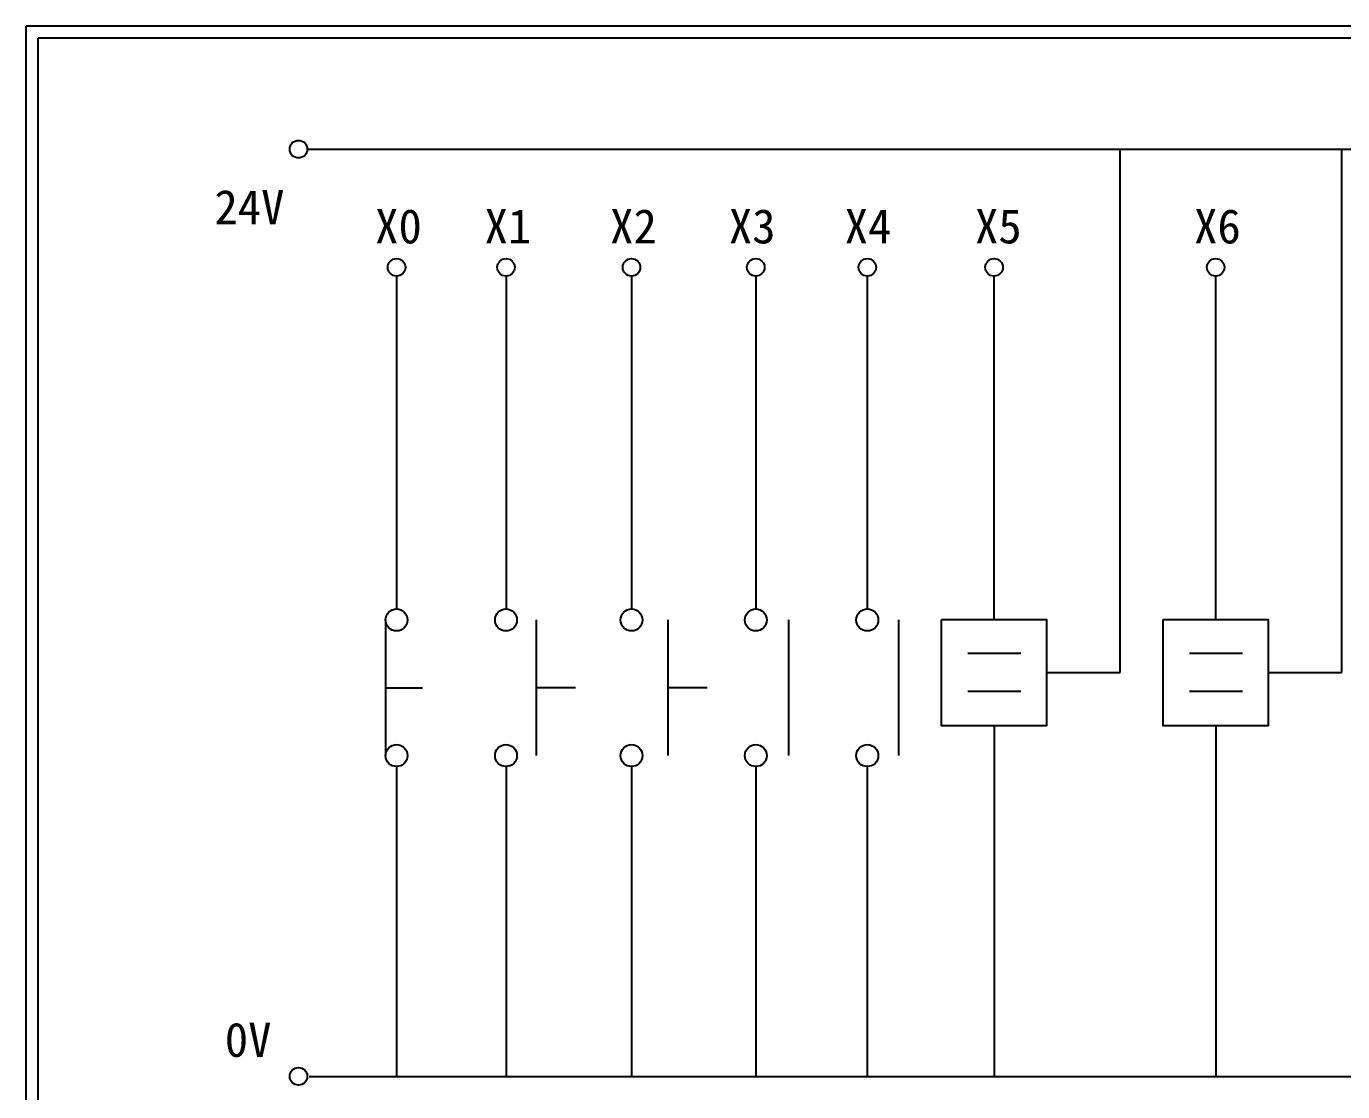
# Model space of a CAD drawing. Extents: x 10 to 297, y 3 to 207.
# Drawn here: x 10 to 148.1, y 95.2 to 207 of the extents above; entities that cross this region are included whole.
import ezdxf

# ---------------------------------------------------------------- set-up
doc = ezdxf.new("R2010")
doc.units = 0
doc.layers.get('0').update_dxf_attribs({"linetype": 'CONTINUOUS'})
doc.layers.add('圖框層', color=7, linetype='CONTINUOUS')
doc.layers.add('標尺寸層', color=3, linetype='CONTINUOUS')
doc.styles.add('STSL', font='kaiu.ttf')

msp = doc.modelspace()

# ---------------------------------------------------------------- linework, layer by layer
at = {"color": 0}
for p, q in [((124.74, 139.17), (124.74, 194.08)), ((148, 139.17), (148, 194.08)), ((111.52, 144.74), (111.52, 180.77)), ((134.77, 144.74), (134.77, 180.77)), ((117.03, 139.17), (124.74, 139.17)), ((140.29, 139.17), (148, 139.17)), ((111.52, 133.59), (111.52, 96.81)), ((134.77, 133.59), (134.77, 96.81))]:
    msp.add_line(p, q, dxfattribs=at)
for points in [[(106, 144.74), (117.03, 144.74), (117.03, 133.59), (106, 133.59)], [(129.26, 144.74), (140.29, 144.74), (140.29, 133.59), (129.26, 133.59)]]:
    msp.add_lwpolyline(points, close=True, dxfattribs=at)
at = {"layer": '圖框層', "color": 7}
for p, q in [((297, 206.97), (10, 206.97)), ((10, 3), (10, 206.97)), ((295.75, 205.72), (11.25, 205.72)), ((11.25, 4.25), (11.25, 205.72))]:
    msp.add_line(p, q, dxfattribs=at)
at = {"layer": '標尺寸層', "color": 0}
for p, q in [((39.47, 194.08), (265.76, 194.08)), ((48.84, 180.77), (48.84, 145.84)), ((60.32, 180.77), (60.32, 145.84)), ((73.49, 180.77), (73.49, 145.84)), ((86.52, 180.77), (86.52, 145.84)), ((98.22, 180.77), (98.22, 145.84)), ((47.69, 144.69), (47.69, 130.46)), ((63.53, 130.46), (63.53, 144.69)), ((77.34, 130.46), (77.34, 144.69)), ((89.98, 130.46), (89.98, 144.69)), ((101.54, 130.46), (101.54, 144.69)), ((108.76, 141.2), (114.32, 141.2)), ((132.01, 141.2), (137.58, 141.2)), ((47.69, 137.58), (51.55, 137.58)), ((67.61, 137.58), (63.53, 137.58)), ((81.42, 137.58), (77.34, 137.58)), ((108.76, 137.22), (114.32, 137.22)), ((132.01, 137.22), (137.58, 137.22)), ((48.84, 129.31), (48.84, 96.81)), ((60.32, 129.31), (60.32, 96.81)), ((73.49, 129.31), (73.49, 96.81)), ((86.52, 129.31), (86.52, 96.81)), ((98.22, 129.31), (98.22, 96.81)), ((39.68, 96.81), (263.37, 96.81))]:
    msp.add_line(p, q, dxfattribs=at)
at = {"layer": '標尺寸層', "color": 7}
msp.add_line((86.52, 96.81), (111.52, 96.81), dxfattribs=at)
at = {"layer": '標尺寸層', "color": 0}
for centre, radius in [((38.55, 194.08), 0.92), ((48.84, 181.69), 0.92), ((60.32, 181.69), 0.92), ((73.49, 181.69), 0.92), ((73.49, 181.69), 0.92), ((86.52, 181.69), 0.92), ((98.22, 181.69), 0.92), ((111.52, 181.69), 0.92), ((134.77, 181.69), 0.92), ((48.84, 144.69), 1.15), ((60.32, 144.69), 1.15), ((73.49, 144.69), 1.15), ((86.52, 144.69), 1.15), ((98.22, 144.69), 1.15), ((48.84, 130.46), 1.15), ((60.32, 130.46), 1.15), ((73.49, 130.46), 1.15), ((86.52, 130.46), 1.15), ((98.22, 130.46), 1.15), ((38.55, 96.81), 0.92)]:
    msp.add_circle(centre, radius, dxfattribs=at)

# ---------------------------------------------------------------- texts
at = {"layer": '標尺寸層', "color": 0, "style": 'STSL'}
for s, p in [('24V', (29.73, 186.21)), ('X0', (46.59, 184.19)), ('X1', (58.07, 184.19)), ('X2', (71.24, 184.19)), ('X3', (83.7, 184.19)), ('X4', (95.85, 184.19)), ('X5', (109.52, 184.19)), ('X6', (132.5, 184.19)), ('0V', (30.82, 98.85))]:
    msp.add_text(s, height=3.6, dxfattribs=at).set_placement(p)

doc.saveas('drawing.dxf')
